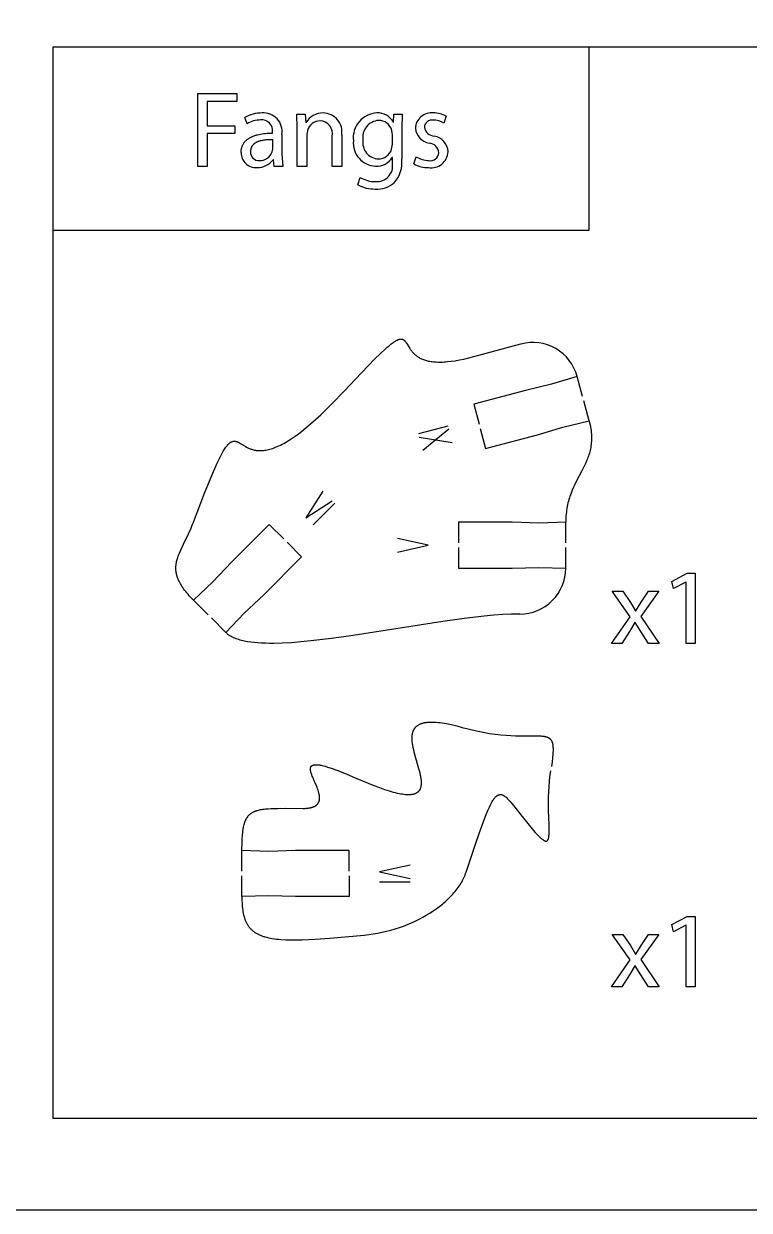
# Model space of a CAD drawing. Extents: x 4 to 319, y 4 to 154.
# Drawn here: x 222.3 to 269.7, y 4.3 to 81.8 of the extents above; entities that cross this region are included whole.
import ezdxf

# ---------------------------------------------------------------- set-up
doc = ezdxf.new("R2010")
doc.units = 0
doc.header["$MEASUREMENT"] = 0
doc.layers.add('DEFAULT', color=18, linetype='CONTINUOUS')

msp = doc.modelspace()

# ---------------------------------------------------------------- linework, layer by layer
at = {"layer": 'DEFAULT', "color": 6}
for p, q in [((236.882, 75.289), (236.74, 75.698)), ((240.162, 74.999), (240.134, 75.924)), ((240.134, 75.924), (240.685, 75.924)), ((240.685, 75.924), (240.72, 75.359)), ((240.72, 75.359), (240.734, 75.359)), ((246.435, 75.409), (246.449, 75.409)), ((246.449, 75.409), (246.478, 75.924)), ((246.478, 75.924), (247.021, 75.924)), ((247.021, 75.924), (246.993, 74.985)), ((249.899, 75.79), (249.744, 75.338)), ((238.547, 74.682), (238.547, 74.752)), ((239.161, 74.604), (239.161, 73.327)), ((240.162, 72.508), (240.162, 74.999)), ((240.826, 74.851), (240.783, 74.562)), ((240.783, 74.562), (240.783, 72.508)), ((242.449, 72.508), (242.449, 74.477)), ((243.07, 74.548), (243.07, 72.508)), ((246.379, 74.576), (246.343, 74.858)), ((246.379, 73.962), (246.379, 74.576)), ((246.993, 74.985), (246.993, 73.002)), ((238.526, 73.461), (238.561, 73.659)), ((238.561, 73.659), (238.561, 74.251)), ((246.329, 73.63), (246.379, 73.962)), ((238.603, 72.939), (238.582, 72.939)), ((238.653, 72.508), (238.603, 72.939)), ((239.161, 73.327), (239.217, 72.508)), ((246.386, 73.094), (246.372, 73.094)), ((246.386, 72.713), (246.386, 73.094)), ((247.782, 72.671), (247.938, 73.143)), ((239.217, 72.508), (238.653, 72.508)), ((240.783, 72.508), (240.162, 72.508)), ((243.07, 72.508), (242.449, 72.508)), ((244.128, 71.316), (244.283, 71.788)), ((261.911, 43.099), (260.754, 44.771)), ((260.754, 44.771), (261.446, 44.771)), ((261.446, 44.771), (261.933, 44.037)), ((263.789, 44.771), (262.624, 43.12)), ((262.638, 44.044), (263.118, 44.771)), ((263.118, 44.771), (263.789, 44.771)), ((261.933, 44.037), (262.278, 43.48)), ((262.278, 43.48), (262.3, 43.48)), ((262.3, 43.48), (262.638, 44.044)), ((260.698, 41.356), (261.911, 43.099)), ((262.236, 42.718), (261.876, 42.125)), ((262.25, 42.718), (262.236, 42.718)), ((262.617, 42.125), (262.25, 42.718)), ((262.624, 43.12), (263.824, 41.356)), ((261.876, 42.125), (261.382, 41.356)), ((263.118, 41.356), (262.617, 42.125)), ((261.382, 41.356), (260.698, 41.356)), ((263.824, 41.356), (263.118, 41.356)), ((261.911, 20.677), (260.754, 22.35)), ((260.754, 22.35), (261.446, 22.35)), ((261.446, 22.35), (261.933, 21.616)), ((263.789, 22.35), (262.624, 20.698)), ((262.638, 21.623), (263.118, 22.35)), ((263.118, 22.35), (263.789, 22.35)), ((261.933, 21.616), (262.278, 21.058)), ((262.278, 21.058), (262.3, 21.058)), ((262.3, 21.058), (262.638, 21.623)), ((260.698, 18.934), (261.911, 20.677)), ((262.236, 20.296), (261.876, 19.703)), ((262.25, 20.296), (262.236, 20.296)), ((262.617, 19.703), (262.25, 20.296)), ((262.624, 20.698), (263.824, 18.934)), ((261.876, 19.703), (261.382, 18.934)), ((263.118, 18.934), (262.617, 19.703)), ((261.382, 18.934), (260.698, 18.934)), ((263.824, 18.934), (263.118, 18.934))]:
    msp.add_line(p, q, dxfattribs=at)
at = {"layer": 'DEFAULT', "color": 1}
for p, q in [((251.696, 60.085), (254.782, 60.911)), ((256.779, 58.289), (255.079, 57.884)), ((258.458, 58.79), (256.779, 58.289)), ((258.808, 57.489), (258.458, 58.79)), ((255.079, 57.884), (251.696, 56.981)), ((251.696, 56.981), (252.045, 55.679)), ((259.234, 55.894), (258.885, 57.196)), ((257.531, 55.488), (259.234, 55.894)), ((252.122, 55.386), (252.472, 54.084)), ((255.855, 54.987), (257.531, 55.488)), ((252.472, 54.084), (255.855, 54.987)), ((238.332, 49.131), (235.859, 46.658)), ((239.288, 48.175), (238.332, 49.131)), ((254.211, 49.269), (250.711, 49.269)), ((250.711, 49.269), (250.711, 47.921)), ((255.961, 49.219), (254.211, 49.269)), ((257.71, 49.269), (255.961, 49.219)), ((257.71, 47.921), (257.71, 49.269)), ((240.453, 47.011), (239.5, 47.964)), ((250.711, 47.618), (250.711, 46.27)), ((257.71, 46.27), (257.71, 47.618)), ((235.859, 46.658), (234.656, 45.385)), ((237.98, 44.538), (240.453, 47.011)), ((250.711, 46.27), (254.211, 46.27)), ((254.211, 46.27), (255.961, 46.32)), ((255.961, 46.32), (257.71, 46.27)), ((234.656, 45.385), (233.383, 44.182)), ((234.339, 43.226), (233.383, 44.182)), ((236.706, 43.335), (237.98, 44.538)), ((235.507, 42.062), (234.551, 43.018)), ((235.503, 42.062), (236.706, 43.335)), ((238.298, 27.773), (236.548, 27.823)), ((236.548, 26.472), (236.548, 27.823)), ((240.047, 27.823), (238.298, 27.773)), ((243.547, 27.823), (240.047, 27.823)), ((243.547, 26.472), (243.547, 27.823)), ((236.548, 24.824), (236.548, 26.172)), ((243.547, 26.172), (243.547, 24.824)), ((238.298, 24.874), (236.548, 24.824)), ((240.047, 24.824), (238.298, 24.874)), ((243.547, 24.824), (240.047, 24.824))]:
    msp.add_line(p, q, dxfattribs=at)
at = {"layer": 'DEFAULT', "color": 250}
for p, q in [((250.009, 55.554), (248.08, 55.037)), ((250.067, 55.339), (248.369, 53.961)), ((248.138, 54.822), (250.297, 54.478)), ((242.614, 50.504), (241.202, 49.092)), ((247.542, 25.766), (245.545, 25.766))]:
    msp.add_line(p, q, dxfattribs=at)
at = {"layer": 'DEFAULT', "color": 6}
for points in [[(319.214, 4.33), (4.214, 4.33), (4.214, 154.33), (319.214, 154.33)], [(312.214, 10.33), (224.214, 10.33), (224.214, 80.33), (312.214, 80.33)], [(259.215, 68.33), (224.214, 68.33), (224.214, 80.33), (259.215, 80.33)], [(233.664, 77.265), (236.226, 77.265), (236.226, 76.75), (234.278, 76.75), (234.278, 75.169), (236.078, 75.169), (236.078, 74.661), (234.278, 74.661), (234.278, 72.508), (233.664, 72.508)], [(265.573, 45.364), (265.559, 45.364), (264.762, 44.934), (264.641, 45.406), (265.644, 45.943), (266.173, 45.943), (266.173, 41.356), (265.573, 41.356)], [(265.573, 22.942), (265.559, 22.942), (264.762, 22.512), (264.641, 22.985), (265.644, 23.521), (266.173, 23.521), (266.173, 18.934), (265.573, 18.934)]]:
    msp.add_lwpolyline(points, close=True, dxfattribs=at)
for points in [[(236.494, 73.412), (236.494, 73.45), (236.496, 73.488), (236.498, 73.525), (236.502, 73.562), (236.507, 73.598), (236.513, 73.634), (236.52, 73.669), (236.528, 73.704), (236.537, 73.738), (236.547, 73.771), (236.558, 73.804), (236.57, 73.836), (236.583, 73.868), (236.597, 73.899), (236.613, 73.929), (236.629, 73.959), (236.646, 73.989), (236.664, 74.018), (236.684, 74.046), (236.704, 74.074), (236.725, 74.101), (236.748, 74.127), (236.771, 74.153), (236.795, 74.178), (236.821, 74.203), (236.847, 74.227), (236.874, 74.251), (236.902, 74.273), (236.932, 74.296), (236.962, 74.317), (236.993, 74.339), (237.025, 74.359), (237.059, 74.379), (237.093, 74.398), (237.128, 74.417), (237.164, 74.435), (237.201, 74.452), (237.239, 74.469), (237.277, 74.485), (237.317, 74.501), (237.358, 74.516), (237.4, 74.53), (237.442, 74.544), (237.486, 74.557), (237.53, 74.569), (237.576, 74.581), (237.669, 74.602), (237.767, 74.621), (237.867, 74.638), (237.972, 74.652), (238.08, 74.663), (238.191, 74.672), (238.306, 74.678), (238.425, 74.681), (238.547, 74.682)], [(238.561, 74.251), (238.433, 74.252), (238.304, 74.25), (238.24, 74.247), (238.176, 74.242), (238.112, 74.237), (238.049, 74.23), (237.987, 74.222), (237.925, 74.213), (237.865, 74.202), (237.806, 74.189), (237.748, 74.175), (237.719, 74.167), (237.691, 74.159), (237.664, 74.15), (237.637, 74.141), (237.61, 74.131), (237.584, 74.121), (237.558, 74.11), (237.533, 74.099), (237.508, 74.087), (237.484, 74.075), (237.46, 74.062), (237.437, 74.049), (237.415, 74.035), (237.393, 74.021), (237.372, 74.006), (237.352, 73.99), (237.342, 73.982), (237.332, 73.974), (237.323, 73.966), (237.313, 73.957), (237.304, 73.949), (237.295, 73.94), (237.286, 73.931), (237.278, 73.922), (237.269, 73.913), (237.261, 73.904), (237.253, 73.894), (237.245, 73.884), (237.238, 73.874), (237.23, 73.864), (237.223, 73.854), (237.216, 73.844), (237.209, 73.833), (237.202, 73.823), (237.196, 73.812), (237.19, 73.801), (237.184, 73.79), (237.178, 73.778), (237.173, 73.767), (237.167, 73.755), (237.162, 73.743), (237.158, 73.731), (237.153, 73.719), (237.149, 73.706), (237.145, 73.694), (237.141, 73.681), (237.137, 73.668), (237.134, 73.655), (237.131, 73.642), (237.128, 73.628), (237.126, 73.614), (237.123, 73.6), (237.121, 73.586), (237.119, 73.572), (237.118, 73.558), (237.117, 73.543), (237.116, 73.528), (237.115, 73.513), (237.115, 73.498), (237.114, 73.482)]]:
    msp.add_lwpolyline(points, dxfattribs=at)
at = {"layer": 'DEFAULT', "color": 1}
for points in [[(243.229, 57.824), (244.36, 59.028), (245.24, 59.933), (245.597, 60.284), (245.906, 60.572), (246.043, 60.694), (246.17, 60.802), (246.287, 60.897), (246.395, 60.979), (246.445, 61.015), (246.494, 61.048), (246.54, 61.079), (246.584, 61.106), (246.626, 61.13), (246.667, 61.152), (246.687, 61.162), (246.706, 61.171), (246.724, 61.18), (246.743, 61.188), (246.761, 61.195), (246.778, 61.201), (246.795, 61.207), (246.812, 61.213), (246.828, 61.217), (246.844, 61.222), (246.86, 61.225), (246.875, 61.228), (246.89, 61.23), (246.905, 61.232), (246.919, 61.234), (246.933, 61.234), (246.947, 61.234), (246.96, 61.234), (246.973, 61.233), (246.986, 61.232), (246.998, 61.23), (247.011, 61.227), (247.023, 61.225), (247.035, 61.221), (247.046, 61.217), (247.058, 61.213), (247.069, 61.208), (247.08, 61.203), (247.091, 61.197), (247.101, 61.191), (247.112, 61.184), (247.122, 61.177), (247.132, 61.17), (247.142, 61.162), (247.152, 61.154), (247.161, 61.145), (247.171, 61.137), (247.18, 61.127), (247.189, 61.118), (247.199, 61.107), (247.208, 61.097), (247.217, 61.086), (247.235, 61.064), (247.252, 61.04), (247.27, 61.016), (247.287, 60.99), (247.305, 60.963), (247.453, 60.717), (247.496, 60.65), (247.541, 60.581), (247.565, 60.547), (247.59, 60.512), (247.616, 60.477), (247.643, 60.442), (247.672, 60.408), (247.702, 60.373), (247.733, 60.339), (247.765, 60.305), (247.799, 60.271), (247.835, 60.238), (247.872, 60.205), (247.911, 60.173), (247.952, 60.141), (247.995, 60.11), (248.039, 60.08), (248.086, 60.05), (248.135, 60.022), (248.185, 59.994), (248.238, 59.968), (248.294, 59.942), (248.351, 59.918), (248.411, 59.894), (248.474, 59.872), (248.539, 59.852), (248.607, 59.833), (248.677, 59.815), (248.751, 59.799), (248.827, 59.784), (248.906, 59.771), (248.988, 59.76), (249.073, 59.75), (249.161, 59.743), (249.253, 59.737), (249.347, 59.734), (249.445, 59.732), (249.547, 59.733), (249.652, 59.735), (249.761, 59.74), (249.873, 59.748), (249.989, 59.757), (250.232, 59.784), (250.491, 59.822), (250.766, 59.87), (251.059, 59.929), (251.368, 60.001), (251.696, 60.085)], [(233.383, 49.272), (234.109, 51.177), (234.684, 52.583), (234.924, 53.119), (235.034, 53.35), (235.138, 53.556), (235.236, 53.74), (235.328, 53.902), (235.373, 53.976), (235.416, 54.044), (235.458, 54.107), (235.499, 54.166), (235.539, 54.22), (235.579, 54.27), (235.598, 54.293), (235.617, 54.315), (235.636, 54.336), (235.654, 54.356), (235.673, 54.375), (235.691, 54.393), (235.709, 54.409), (235.727, 54.425), (235.745, 54.44), (235.763, 54.454), (235.78, 54.468), (235.797, 54.48), (235.815, 54.491), (235.832, 54.502), (235.849, 54.511), (235.865, 54.52), (235.882, 54.528), (235.899, 54.535), (235.915, 54.541), (235.932, 54.547), (235.948, 54.552), (235.965, 54.556), (235.981, 54.559), (235.997, 54.562), (236.013, 54.564), (236.029, 54.565), (236.045, 54.566), (236.061, 54.566), (236.077, 54.565), (236.093, 54.564), (236.109, 54.562), (236.125, 54.559), (236.141, 54.556), (236.158, 54.553), (236.174, 54.549), (236.19, 54.544), (236.206, 54.539), (236.222, 54.534), (236.238, 54.527), (236.254, 54.521), (236.271, 54.514), (236.287, 54.507), (236.32, 54.491), (236.354, 54.474), (236.388, 54.456), (236.457, 54.415), (236.603, 54.325), (236.763, 54.228), (236.849, 54.18), (236.894, 54.157), (236.94, 54.134), (236.987, 54.112), (237.035, 54.09), (237.085, 54.07), (237.137, 54.051), (237.19, 54.032), (237.244, 54.016), (237.3, 54), (237.358, 53.987), (237.388, 53.98), (237.418, 53.975), (237.448, 53.969), (237.479, 53.965), (237.51, 53.96), (237.542, 53.957), (237.575, 53.953), (237.607, 53.951), (237.641, 53.949), (237.674, 53.947), (237.709, 53.946), (237.744, 53.946), (237.779, 53.946), (237.815, 53.947), (237.851, 53.949), (237.888, 53.951), (237.926, 53.954), (237.964, 53.958), (238.041, 53.968), (238.122, 53.98), (238.204, 53.996), (238.289, 54.016), (238.376, 54.038), (238.466, 54.065), (238.559, 54.095), (238.654, 54.129), (238.752, 54.167), (238.852, 54.209), (238.956, 54.255), (239.062, 54.306), (239.171, 54.361), (239.284, 54.421), (239.399, 54.486), (239.517, 54.556), (239.639, 54.631), (239.764, 54.711), (239.892, 54.796), (240.158, 54.983), (240.438, 55.193), (240.732, 55.427), (241.041, 55.686), (241.365, 55.971), (241.705, 56.283), (242.061, 56.623), (242.433, 56.993), (243.229, 57.824)], [(259.234, 55.894), (259.269, 55.76), (259.298, 55.629), (259.324, 55.501), (259.345, 55.375), (259.363, 55.253), (259.376, 55.133), (259.386, 55.016), (259.392, 54.901), (259.394, 54.789), (259.393, 54.678), (259.389, 54.57), (259.382, 54.464), (259.372, 54.36), (259.358, 54.258), (259.342, 54.158), (259.324, 54.059), (259.303, 53.962), (259.279, 53.866), (259.253, 53.772), (259.225, 53.679), (259.195, 53.587), (259.163, 53.496), (259.129, 53.406), (259.093, 53.317), (259.018, 53.14), (258.937, 52.966), (258.764, 52.621), (258.397, 51.921), (258.307, 51.739), (258.22, 51.552), (258.137, 51.361), (258.058, 51.163), (258.02, 51.062), (257.984, 50.959), (257.95, 50.854), (257.918, 50.747), (257.887, 50.638), (257.858, 50.526), (257.832, 50.413), (257.808, 50.297), (257.786, 50.178), (257.767, 50.057), (257.75, 49.933), (257.736, 49.806), (257.725, 49.677), (257.717, 49.544), (257.712, 49.408), (257.71, 49.269)], [(233.383, 44.182), (233.194, 44.377), (233.107, 44.472), (233.025, 44.565), (232.947, 44.656), (232.874, 44.746), (232.805, 44.834), (232.741, 44.92), (232.681, 45.005), (232.625, 45.088), (232.573, 45.171), (232.525, 45.252), (232.482, 45.331), (232.442, 45.41), (232.406, 45.487), (232.389, 45.526), (232.373, 45.564), (232.359, 45.601), (232.345, 45.639), (232.331, 45.676), (232.319, 45.714), (232.308, 45.751), (232.297, 45.787), (232.287, 45.824), (232.279, 45.86), (232.27, 45.896), (232.263, 45.932), (232.257, 45.968), (232.251, 46.004), (232.246, 46.039), (232.242, 46.075), (232.238, 46.11), (232.235, 46.145), (232.233, 46.18), (232.232, 46.215), (232.231, 46.25), (232.231, 46.285), (232.232, 46.32), (232.233, 46.354), (232.235, 46.389), (232.238, 46.423), (232.241, 46.458), (232.245, 46.492), (232.255, 46.561), (232.267, 46.629), (232.281, 46.698), (232.297, 46.767), (232.316, 46.835), (232.336, 46.904), (232.358, 46.974), (232.382, 47.043), (232.408, 47.113), (232.464, 47.254), (232.526, 47.398), (232.593, 47.544), (232.739, 47.847), (233.061, 48.509), (233.225, 48.876), (233.305, 49.07), (233.383, 49.272)], [(254.712, 43.272), (254.175, 43.262), (253.606, 43.235), (253.008, 43.191), (252.382, 43.133), (251.063, 42.978), (249.671, 42.784), (243.826, 41.872), (242.408, 41.673), (241.053, 41.513), (240.406, 41.451), (239.783, 41.403), (239.187, 41.371), (238.621, 41.356), (238.35, 41.356), (238.088, 41.361), (237.834, 41.371), (237.589, 41.386), (237.355, 41.407), (237.13, 41.433), (236.915, 41.466), (236.812, 41.485), (236.711, 41.505), (236.613, 41.527), (236.518, 41.55), (236.426, 41.575), (236.336, 41.602), (236.25, 41.63), (236.166, 41.66), (236.085, 41.692), (236.008, 41.726), (235.97, 41.743), (235.934, 41.761), (235.898, 41.78), (235.862, 41.798), (235.828, 41.818), (235.794, 41.838), (235.761, 41.858), (235.729, 41.879), (235.698, 41.9), (235.668, 41.921), (235.638, 41.944), (235.61, 41.966), (235.582, 41.989), (235.555, 42.013), (235.528, 42.037), (235.503, 42.062)], [(243.942, 32.578), (244.793, 32.217), (245.176, 32.066), (245.532, 31.934), (245.861, 31.821), (246.164, 31.725), (246.443, 31.646), (246.573, 31.613), (246.697, 31.584), (246.816, 31.558), (246.929, 31.537), (247.037, 31.52), (247.139, 31.506), (247.236, 31.496), (247.328, 31.49), (247.372, 31.488), (247.415, 31.487), (247.457, 31.487), (247.497, 31.487), (247.536, 31.489), (247.574, 31.491), (247.611, 31.494), (247.646, 31.498), (247.681, 31.503), (247.714, 31.509), (247.747, 31.515), (247.778, 31.522), (247.808, 31.53), (247.837, 31.539), (247.865, 31.548), (247.891, 31.559), (247.917, 31.57), (247.942, 31.581), (247.966, 31.594), (247.989, 31.607), (248.01, 31.62), (248.031, 31.635), (248.051, 31.65), (248.07, 31.666), (248.088, 31.682), (248.105, 31.699), (248.121, 31.717), (248.137, 31.735), (248.151, 31.754), (248.165, 31.774), (248.178, 31.794), (248.19, 31.815), (248.201, 31.836), (248.211, 31.858), (248.221, 31.881), (248.23, 31.904), (248.238, 31.927), (248.245, 31.951), (248.252, 31.976), (248.258, 32.001), (248.263, 32.027), (248.268, 32.053), (248.272, 32.079), (248.275, 32.107), (248.278, 32.134), (248.28, 32.162), (248.281, 32.191), (248.282, 32.22), (248.282, 32.249), (248.282, 32.279), (248.279, 32.339), (248.275, 32.402), (248.268, 32.466), (248.26, 32.531), (248.25, 32.597), (248.238, 32.665), (248.225, 32.734), (248.194, 32.876), (248.159, 33.021), (248.119, 33.169), (248.033, 33.474), (247.853, 34.095), (247.812, 34.25), (247.775, 34.403), (247.741, 34.554), (247.713, 34.702), (247.702, 34.775), (247.691, 34.847), (247.683, 34.918), (247.676, 34.988), (247.672, 35.056), (247.669, 35.124), (247.669, 35.19), (247.67, 35.223), (247.671, 35.255), (247.673, 35.287), (247.675, 35.318), (247.679, 35.35), (247.682, 35.38), (247.687, 35.411), (247.692, 35.441), (247.698, 35.47), (247.705, 35.499), (247.712, 35.528), (247.72, 35.556), (247.729, 35.584), (247.738, 35.611), (247.748, 35.638), (247.76, 35.665), (247.772, 35.691), (247.784, 35.716), (247.798, 35.741), (247.812, 35.765), (247.827, 35.789), (247.844, 35.812), (247.861, 35.835), (247.879, 35.857), (247.897, 35.879), (247.917, 35.9), (247.938, 35.92), (247.96, 35.94), (247.982, 35.96), (248.006, 35.978), (248.031, 35.996), (248.056, 36.014), (248.083, 36.03), (248.111, 36.046), (248.14, 36.062), (248.17, 36.077), (248.201, 36.091), (248.233, 36.104), (248.266, 36.117), (248.3, 36.129), (248.336, 36.14), (248.372, 36.151), (248.41, 36.161), (248.449, 36.17), (248.49, 36.178), (248.531, 36.185), (248.574, 36.192), (248.618, 36.198), (248.663, 36.203), (248.709, 36.208), (248.757, 36.211), (248.806, 36.214), (248.908, 36.217), (249.015, 36.217), (249.128, 36.213), (249.247, 36.206), (249.371, 36.195), (249.501, 36.18), (249.637, 36.162), (249.779, 36.139), (249.927, 36.113), (250.242, 36.049), (250.583, 35.968), (250.952, 35.87)], [(250.952, 35.87), (251.429, 35.744), (251.882, 35.639), (252.312, 35.551), (252.719, 35.481), (253.105, 35.426), (253.468, 35.384), (253.81, 35.353), (254.131, 35.332), (254.432, 35.32), (254.713, 35.313), (255.217, 35.313), (255.646, 35.318), (255.834, 35.318), (256.005, 35.314), (256.084, 35.311), (256.159, 35.305), (256.23, 35.298), (256.264, 35.293), (256.297, 35.288), (256.329, 35.283), (256.36, 35.277), (256.39, 35.27), (256.419, 35.262), (256.447, 35.254), (256.474, 35.246), (256.488, 35.241), (256.5, 35.236), (256.513, 35.231), (256.526, 35.226), (256.538, 35.22), (256.55, 35.215), (256.562, 35.209), (256.573, 35.203), (256.585, 35.197), (256.596, 35.19), (256.607, 35.184), (256.617, 35.177), (256.628, 35.17), (256.638, 35.162), (256.648, 35.155), (256.658, 35.147), (256.667, 35.139), (256.677, 35.131), (256.686, 35.122), (256.695, 35.113), (256.703, 35.104), (256.712, 35.095), (256.72, 35.086), (256.728, 35.076), (256.736, 35.066), (256.743, 35.056), (256.751, 35.045), (256.758, 35.034), (256.765, 35.023), (256.772, 35.012), (256.778, 35), (256.784, 34.988), (256.79, 34.976), (256.796, 34.963), (256.802, 34.951), (256.808, 34.937), (256.813, 34.924), (256.818, 34.91), (256.823, 34.896), (256.827, 34.882), (256.832, 34.867), (256.836, 34.852), (256.844, 34.821), (256.851, 34.789), (256.858, 34.755), (256.863, 34.72), (256.868, 34.684), (256.872, 34.646), (256.876, 34.607), (256.878, 34.566), (256.88, 34.524), (256.881, 34.435), (256.88, 34.34), (256.876, 34.238), (256.869, 34.129), (256.847, 33.89), (256.815, 33.622), (256.773, 33.323)], [(240.527, 30.578), (240.605, 30.579), (240.68, 30.581), (240.751, 30.586), (240.819, 30.591), (240.883, 30.599), (240.945, 30.608), (241.003, 30.619), (241.031, 30.624), (241.058, 30.631), (241.085, 30.637), (241.11, 30.644), (241.135, 30.651), (241.159, 30.659), (241.183, 30.667), (241.206, 30.675), (241.228, 30.684), (241.249, 30.693), (241.27, 30.702), (241.29, 30.712), (241.309, 30.722), (241.328, 30.732), (241.346, 30.743), (241.363, 30.754), (241.38, 30.765), (241.396, 30.777), (241.412, 30.788), (241.426, 30.801), (241.441, 30.813), (241.454, 30.826), (241.467, 30.839), (241.48, 30.852), (241.492, 30.865), (241.503, 30.879), (241.514, 30.893), (241.524, 30.907), (241.533, 30.922), (241.542, 30.937), (241.551, 30.952), (241.559, 30.967), (241.566, 30.982), (241.573, 30.998), (241.58, 31.014), (241.586, 31.03), (241.591, 31.047), (241.596, 31.063), (241.601, 31.08), (241.605, 31.097), (241.609, 31.114), (241.612, 31.131), (241.615, 31.149), (241.617, 31.167), (241.619, 31.185), (241.62, 31.203), (241.621, 31.221), (241.622, 31.24), (241.622, 31.258), (241.622, 31.277), (241.622, 31.296), (241.621, 31.315), (241.62, 31.334), (241.618, 31.354), (241.614, 31.393), (241.609, 31.432), (241.602, 31.472), (241.594, 31.513), (241.585, 31.554), (241.575, 31.595), (241.564, 31.637), (241.552, 31.679), (241.525, 31.764), (241.496, 31.849), (241.464, 31.935), (241.394, 32.108), (241.321, 32.279), (241.179, 32.609), (241.147, 32.687), (241.118, 32.762), (241.092, 32.836), (241.08, 32.871), (241.07, 32.906), (241.06, 32.94), (241.051, 32.973), (241.044, 33.005), (241.038, 33.037), (241.035, 33.052), (241.033, 33.067), (241.031, 33.082), (241.029, 33.097), (241.028, 33.111), (241.027, 33.125), (241.026, 33.139), (241.026, 33.153), (241.026, 33.166), (241.027, 33.179), (241.028, 33.192), (241.029, 33.205), (241.031, 33.217), (241.033, 33.229), (241.036, 33.241), (241.039, 33.252), (241.042, 33.263), (241.046, 33.274), (241.05, 33.284), (241.055, 33.295), (241.061, 33.304), (241.067, 33.314), (241.073, 33.323), (241.08, 33.332), (241.087, 33.341), (241.095, 33.349), (241.103, 33.357), (241.112, 33.364), (241.122, 33.371), (241.132, 33.378), (241.142, 33.384), (241.153, 33.39), (241.165, 33.396), (241.177, 33.401), (241.19, 33.406), (241.203, 33.411), (241.217, 33.415), (241.232, 33.419), (241.247, 33.422), (241.263, 33.425), (241.28, 33.428), (241.297, 33.43), (241.315, 33.431), (241.333, 33.433), (241.352, 33.434), (241.372, 33.434), (241.393, 33.434), (241.414, 33.434), (241.436, 33.433), (241.458, 33.432), (241.506, 33.428), (241.556, 33.422), (241.609, 33.414), (241.665, 33.405), (241.725, 33.393), (241.787, 33.38), (241.853, 33.364), (241.994, 33.327), (242.149, 33.281), (242.318, 33.227), (242.502, 33.164), (242.916, 33.009), (243.395, 32.814), (243.942, 32.578)], [(254.853, 30.056), (255.322, 29.478), (255.522, 29.24), (255.701, 29.035), (255.861, 28.862), (255.933, 28.787), (256.001, 28.72), (256.065, 28.66), (256.124, 28.608), (256.152, 28.585), (256.179, 28.563), (256.205, 28.544), (256.23, 28.526), (256.254, 28.51), (256.266, 28.502), (256.277, 28.495), (256.288, 28.489), (256.299, 28.482), (256.31, 28.477), (256.321, 28.472), (256.331, 28.467), (256.341, 28.462), (256.351, 28.458), (256.361, 28.455), (256.37, 28.452), (256.379, 28.449), (256.388, 28.447), (256.397, 28.445), (256.406, 28.443), (256.414, 28.442), (256.422, 28.442), (256.43, 28.442), (256.438, 28.442), (256.446, 28.442), (256.453, 28.443), (256.46, 28.445), (256.467, 28.447), (256.474, 28.449), (256.481, 28.452), (256.487, 28.455), (256.493, 28.458), (256.499, 28.462), (256.505, 28.466), (256.511, 28.471), (256.517, 28.476), (256.522, 28.481), (256.527, 28.487), (256.532, 28.493), (256.537, 28.499), (256.542, 28.506), (256.547, 28.514), (256.551, 28.521), (256.556, 28.529), (256.56, 28.538), (256.564, 28.546), (256.567, 28.556), (256.571, 28.565), (256.575, 28.575), (256.578, 28.585), (256.581, 28.596), (256.585, 28.607), (256.588, 28.618), (256.593, 28.642), (256.598, 28.667), (256.603, 28.693), (256.607, 28.721), (256.611, 28.751), (256.614, 28.781), (256.617, 28.813), (256.621, 28.881), (256.624, 28.954), (256.626, 29.116), (256.619, 29.497), (256.59, 30.465), (256.587, 31.037), (256.591, 31.343), (256.602, 31.66), (256.62, 31.988), (256.646, 32.325), (256.681, 32.672), (256.727, 33.026)], [(251.202, 26.408), (251.885, 28.439), (252.164, 29.238), (252.409, 29.904), (252.521, 30.188), (252.626, 30.442), (252.726, 30.665), (252.775, 30.766), (252.822, 30.86), (252.868, 30.946), (252.913, 31.026), (252.957, 31.099), (252.979, 31.133), (253.001, 31.165), (253.022, 31.196), (253.044, 31.225), (253.065, 31.253), (253.086, 31.278), (253.107, 31.303), (253.128, 31.325), (253.149, 31.346), (253.159, 31.356), (253.169, 31.366), (253.18, 31.375), (253.19, 31.384), (253.2, 31.392), (253.211, 31.401), (253.221, 31.408), (253.231, 31.416), (253.241, 31.422), (253.252, 31.429), (253.262, 31.435), (253.272, 31.441), (253.282, 31.447), (253.293, 31.452), (253.303, 31.456), (253.313, 31.461), (253.323, 31.465), (253.334, 31.469), (253.344, 31.472), (253.354, 31.475), (253.364, 31.477), (253.375, 31.48), (253.385, 31.482), (253.395, 31.483), (253.406, 31.484), (253.416, 31.485), (253.426, 31.486), (253.437, 31.486), (253.447, 31.486), (253.457, 31.486), (253.468, 31.485), (253.478, 31.484), (253.489, 31.482), (253.499, 31.48), (253.51, 31.478), (253.52, 31.476), (253.531, 31.473), (253.542, 31.47), (253.552, 31.467), (253.563, 31.463), (253.574, 31.459), (253.585, 31.455), (253.595, 31.45), (253.606, 31.445), (253.617, 31.44), (253.628, 31.434), (253.639, 31.428), (253.65, 31.422), (253.661, 31.416), (253.672, 31.409), (253.695, 31.395), (253.718, 31.379), (253.74, 31.362), (253.764, 31.344), (253.787, 31.325), (253.811, 31.305), (253.835, 31.284), (253.859, 31.261), (253.908, 31.213), (253.959, 31.161), (254.011, 31.105), (254.064, 31.045), (254.176, 30.913), (254.294, 30.767), (254.853, 30.056)], [(236.548, 27.823), (236.555, 28.348), (236.565, 28.584), (236.579, 28.802), (236.598, 29.004), (236.61, 29.099), (236.623, 29.191), (236.637, 29.278), (236.654, 29.362), (236.671, 29.442), (236.69, 29.518), (236.711, 29.591), (236.722, 29.627), (236.734, 29.661), (236.746, 29.695), (236.758, 29.727), (236.771, 29.759), (236.784, 29.791), (236.798, 29.821), (236.812, 29.85), (236.827, 29.879), (236.842, 29.907), (236.858, 29.935), (236.874, 29.961), (236.891, 29.987), (236.908, 30.012), (236.926, 30.037), (236.944, 30.06), (236.963, 30.083), (236.983, 30.106), (237.002, 30.128), (237.023, 30.149), (237.044, 30.169), (237.066, 30.189), (237.088, 30.208), (237.111, 30.226), (237.134, 30.244), (237.158, 30.261), (237.182, 30.278), (237.207, 30.294), (237.233, 30.31), (237.259, 30.325), (237.286, 30.339), (237.314, 30.353), (237.342, 30.367), (237.371, 30.379), (237.401, 30.392), (237.431, 30.404), (237.462, 30.415), (237.493, 30.426), (237.526, 30.436), (237.558, 30.446), (237.626, 30.465), (237.697, 30.482), (237.77, 30.497), (237.847, 30.511), (237.926, 30.523), (238.009, 30.533), (238.094, 30.543), (238.274, 30.558), (238.468, 30.569), (238.894, 30.581), (239.378, 30.583), (240.527, 30.578)], [(244.542, 22.298), (244.84, 22.332), (245.135, 22.375), (245.428, 22.426), (245.718, 22.485), (246.004, 22.552), (246.286, 22.627), (246.564, 22.709), (246.837, 22.798), (247.106, 22.894), (247.369, 22.996), (247.627, 23.105), (247.879, 23.22), (248.125, 23.341), (248.365, 23.467), (248.597, 23.599), (248.823, 23.735), (249.041, 23.877), (249.252, 24.023), (249.454, 24.173), (249.648, 24.328), (249.742, 24.407), (249.833, 24.486), (249.923, 24.567), (250.01, 24.648), (250.094, 24.73), (250.176, 24.813), (250.256, 24.897), (250.334, 24.982), (250.408, 25.067), (250.481, 25.153), (250.55, 25.239), (250.617, 25.326), (250.682, 25.414), (250.743, 25.502), (250.802, 25.591), (250.859, 25.68), (250.912, 25.77), (250.962, 25.86), (251.01, 25.951), (251.054, 26.042), (251.096, 26.133), (251.134, 26.224), (251.17, 26.316), (251.202, 26.408)], [(236.548, 24.824), (236.552, 24.551), (236.557, 24.42), (236.565, 24.294), (236.575, 24.171), (236.587, 24.052), (236.602, 23.938), (236.619, 23.827), (236.639, 23.719), (236.662, 23.616), (236.675, 23.565), (236.688, 23.516), (236.702, 23.467), (236.717, 23.42), (236.732, 23.373), (236.749, 23.327), (236.766, 23.282), (236.784, 23.238), (236.802, 23.195), (236.822, 23.152), (236.842, 23.111), (236.864, 23.07), (236.886, 23.03), (236.909, 22.991), (236.933, 22.953), (236.957, 22.916), (236.983, 22.88), (237.009, 22.844), (237.037, 22.809), (237.065, 22.775), (237.095, 22.742), (237.125, 22.71), (237.156, 22.678), (237.188, 22.647), (237.222, 22.617), (237.256, 22.588), (237.291, 22.559), (237.327, 22.532), (237.365, 22.505), (237.403, 22.479), (237.443, 22.453), (237.483, 22.428), (237.525, 22.404), (237.567, 22.381), (237.611, 22.359), (237.656, 22.337), (237.702, 22.316), (237.749, 22.296), (237.797, 22.276), (237.847, 22.257), (237.897, 22.239), (237.949, 22.221), (238.002, 22.204), (238.056, 22.188), (238.168, 22.158), (238.285, 22.13), (238.407, 22.105), (238.535, 22.082), (238.667, 22.062), (238.805, 22.044), (238.948, 22.029), (239.096, 22.016), (239.41, 21.997), (239.747, 21.987), (240.108, 21.986), (240.493, 21.992), (241.34, 22.029), (242.293, 22.094), (244.542, 22.298)]]:
    msp.add_lwpolyline(points, dxfattribs=at)
at = {"layer": 'DEFAULT', "color": 250}
for points in [[(241.826, 51.291), (240.73, 49.564), (242.457, 50.661)], [(246.716, 47.324), (248.712, 47.77), (246.716, 48.215)], [(247.542, 26.88), (245.545, 26.434), (247.542, 25.989)]]:
    msp.add_lwpolyline(points, dxfattribs=at)
at = {"layer": 'DEFAULT', "color": 6}
for centre, radius, start, end in [((237.834, 73.882), 2.12, 89.23008, 121.06057), ((237.964, 74.794), 1.212, 350.97391, 94.79943), ((241.83, 74.746), 1.256, 88.50661, 150.77855), ((241.85, 74.763), 1.238, 349.98181, 89.41293), ((245.461, 74.364), 1.64, 93.19542, 186.17716), ((245.437, 74.868), 1.135, 28.4219, 93.3755), ((248.934, 74.956), 1.053, 83.12199, 177.62998), ((249.077, 74.3), 1.702, 61.08593, 90.56985), ((237.776, 73.841), 1.702, 90.17067, 121.70812), ((237.849, 74.843), 0.704, 352.58842, 96.35368), ((241.672, 74.604), 0.882, 90.92747, 163.73892), ((241.634, 74.653), 0.834, 347.82725, 88.33486), ((245.558, 74.405), 1.113, 94.27008, 189.3671), ((245.481, 74.62), 0.895, 15.443, 90.3641), ((248.972, 75.043), 0.499, 81.46561, 176.88957), ((249.046, 74.205), 1.331, 58.35258, 90.00903), ((248.972, 75.113), 1.096, 185.94697, 260.16273), ((249.171, 75.198), 0.708, 190.43503, 266.14346), ((248.926, 73.416), 1.094, 2.37515, 79.64302), ((245.351, 74.048), 1.527, 174.73659, 267.49936), ((245.515, 74.062), 1.068, 171.32059, 267.49266), ((245.464, 73.903), 0.908, 270.31349, 342.51926), ((248.721, 73.334), 0.702, 5.76539, 84.8426), ((237.467, 73.401), 0.973, 179.37438, 274.21665), ((237.662, 73.438), 0.55, 175.33408, 273.98016), ((237.565, 73.703), 1.272, 268.79353, 323.09107), ((237.723, 73.738), 0.849, 268.47654, 340.96979), ((245.338, 73.741), 1.219, 267.49766, 327.97342), ((245.045, 72.754), 1.963, 318.06992, 7.25893), ((248.8, 74.523), 1.627, 237.98061, 268.43973), ((248.931, 73.511), 1.089, 260.02177, 357.37501), ((248.869, 73.436), 0.551, 258.18028, 356.72088), ((245.371, 72.545), 1.029, 265.16771, 9.39381), ((248.706, 74.384), 1.946, 241.66787, 271.05403), ((245.208, 73.238), 2.205, 240.65833, 271.44504), ((245.263, 73.446), 1.926, 239.39581, 270.64092), ((245.357, 72.841), 1.81, 267.07014, 309.40866)]:
    msp.add_arc(centre, radius, start, end, dxfattribs=at)
at = {"layer": 'DEFAULT', "color": 1}
for centre, radius, start, end in [((255.561, 58.014), 2.999, 14.99494, 105.05448), ((254.714, 46.268), 2.996, 269.95185, 0.04815)]:
    msp.add_arc(centre, radius, start, end, dxfattribs=at)

doc.saveas('drawing.dxf')
